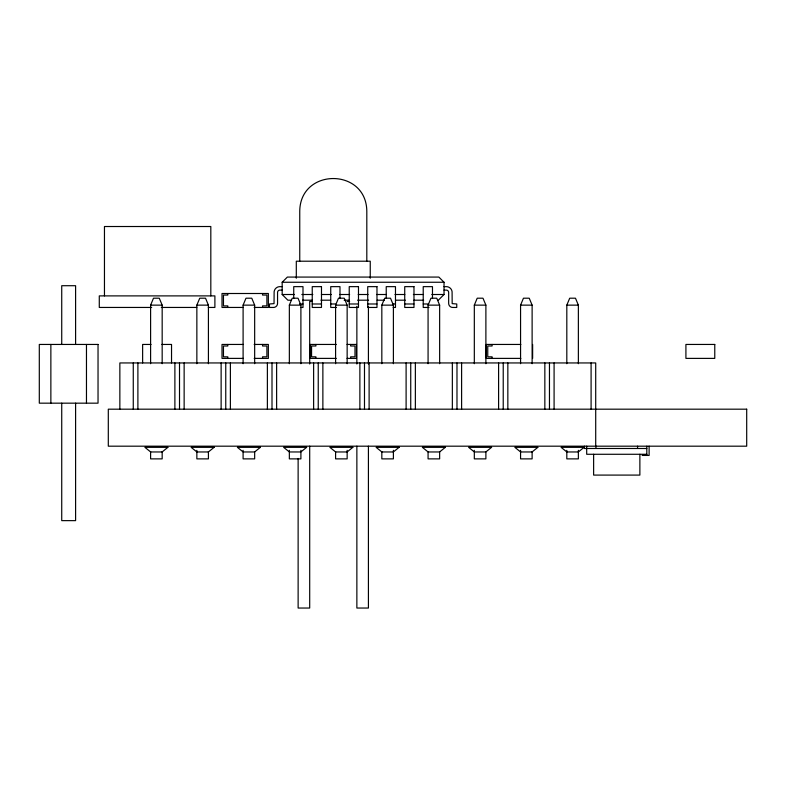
<?xml version="1.0" encoding="UTF-8"?>
<svg xmlns="http://www.w3.org/2000/svg" width="786" height="786" viewBox="0 0 786 786"><rect width="100%" height="100%" fill="white"/><g stroke="black" fill="none" stroke-linecap="round" stroke-linejoin="round"><path stroke-width="1.18" d="M150.607 363.702L150.607 305.135L153.496 298.199L159.283 298.199L162.171 305.135L162.171 363.702M196.854 363.702L196.854 305.135L199.742 298.199L205.529 298.199L208.418 305.135L208.418 363.702M243.1 363.702L243.1 305.135L245.989 298.199L251.766 298.199L254.664 305.135L254.664 363.702M289.346 363.702L289.346 305.135L292.235 298.199L298.012 298.199L300.9 305.135L300.9 363.702M335.593 363.702L335.593 305.135L338.481 298.199L344.258 298.199L347.147 305.135L347.147 363.702M381.829 363.702L381.829 305.135L384.718 298.199L390.504 298.199L393.393 305.135L393.393 363.702M428.075 363.702L428.075 305.135L430.964 298.199L436.751 298.199L439.639 305.135L439.639 363.702M474.322 363.702L474.322 305.135L477.21 298.199L482.987 298.199L485.886 305.135L485.886 363.702M520.568 363.702L520.568 305.135L523.456 298.199L529.233 298.199L532.122 305.135L532.122 363.702M566.814 363.702L566.814 305.135L569.703 298.199L575.48 298.199L578.368 305.135L578.368 363.702M291.537 300.193L287.873 300.193L282.174 294.504L282.174 282.253L287.362 277.075L438.853 277.075L444.031 282.253L444.031 294.504L438.342 300.193M282.174 282.253L444.031 282.253M282.174 286.644L279.109 286.684A5.787 5.787 0 0 0 274.127 291.675L274.039 303.632L269.46 303.986L269.46 307.454L273.508 307.454A4.048 4.048 0 0 0 277.556 303.406L277.556 292.421A2.309 2.309 0 0 1 279.865 290.113L282.174 290.113M444.031 286.644L447.106 286.684A5.787 5.787 0 0 1 452.088 291.675L452.176 303.632L456.754 303.986L456.754 307.454L452.707 307.454A4.048 4.048 0 0 1 448.659 303.406L448.659 292.421A2.309 2.309 0 0 0 446.35 290.113L444.031 290.113M282.174 294.504L294.445 294.504M301.795 294.504L312.838 294.504M321.415 294.504L331.23 294.504M339.807 294.504L349.623 294.504M358.2 294.504L368.015 294.504M376.592 294.504L386.407 294.504M394.985 294.504L404.8 294.504M413.377 294.504L423.192 294.504M431.769 294.504L444.031 294.504M302.551 300.193L312.337 300.193M320.904 300.193L330.69 300.193M344.14 300.193L349.043 300.193M357.601 300.193L368.614 300.193M377.172 300.193L384.511 300.193M395.525 300.193L405.311 300.193M413.878 300.193L423.664 300.193M312.091 301.47L309.694 301.47L309.694 364.006M347.245 301.47L349.642 301.47M299.525 303.986L302.993 303.986M312.239 303.986L321.484 303.986M330.739 303.986L335.357 303.986M349.23 303.986L358.485 303.986M367.73 303.986L376.975 303.986M393.167 303.986L395.476 303.986M404.731 303.986L413.976 303.986M423.222 303.986L427.849 303.986M150.607 305.135L162.171 305.135M196.854 305.135L208.418 305.135M243.1 305.135L254.664 305.135M289.346 305.135L300.9 305.135M335.593 305.135L347.147 305.135M381.829 305.135L393.393 305.135M428.075 305.135L439.639 305.135M474.322 305.135L485.886 305.135M520.568 305.135L532.122 305.135M566.814 305.135L578.368 305.135M151.659 307.444L99.282 307.444L99.282 295.89L214.892 295.89L214.892 307.444L208.3 307.444M161.307 307.444L196.765 307.444M243.385 307.444L222.016 307.444L222.016 293.502L268.35 293.502L268.35 307.444L254.163 307.444M300.674 307.454L302.993 307.454L302.993 286.644L293.738 286.644L293.738 298.523M336.516 307.454L330.739 307.454L330.739 286.644L339.984 286.644L339.984 298.523M393.167 307.454L395.476 307.454L395.476 286.644L386.231 286.644L386.231 298.523M429.009 307.454L423.222 307.454L423.222 286.644L432.477 286.644L432.477 298.523M151.059 344.445L142.63 344.445L142.63 362.945M161.906 344.445L171.535 344.445L171.535 362.945M243.385 344.445L222.016 344.445L222.016 358.387L243.385 358.387M254.163 344.445L268.35 344.445L268.35 358.387L254.163 358.387M336.29 344.445L310.106 344.445L310.106 358.387L336.27 358.387M347.058 344.445L356.441 344.445L356.441 358.387L347.058 358.387M520.853 344.445L486.298 344.445L486.298 358.387L520.853 358.387M646.809 448.492L584.371 448.492L584.371 446.183M646.809 454.279L586.69 454.279L586.69 446.183M642.182 455.428L649.118 455.428L649.118 446.183M646.809 446.183L646.809 455.428M639.873 454.279L639.873 475.088L593.627 475.088L593.627 454.279M637.554 446.183L637.554 448.492M595.935 446.183L595.935 448.492M595.709 446.183L595.709 362.945L119.855 362.945L119.855 409.182M591.092 362.945L591.092 409.182M578.368 450.339L578.368 458.877L566.814 458.877L566.814 450.339M554.091 362.945L554.091 409.182M549.463 362.945L549.463 409.182M544.845 362.945L544.845 409.182M532.633 344.445L532.633 358.387M532.122 451.557L532.122 458.877L520.568 458.877L520.568 450.339M507.844 362.945L507.844 409.182M503.227 362.945L503.227 409.182M498.599 362.945L498.599 409.182M492.095 344.445L492.095 345.997L487.752 345.997L487.752 356.834L492.095 356.834L492.095 358.387M485.886 451.557L485.886 458.877L474.322 458.877L474.322 450.339M461.608 362.945L461.608 409.182M456.98 362.945L456.98 409.182M452.353 362.945L452.353 409.182M439.639 451.557L439.639 458.877L428.075 458.877L428.075 451.557M415.362 362.945L415.362 409.182M410.734 362.945L410.734 409.182M406.107 362.945L406.107 409.182M393.393 450.339L393.393 458.877L381.829 458.877L381.829 451.557M370.245 278.244L370.245 261.207L296.302 261.207L296.302 278.244M369.115 362.945L369.115 409.182M368.418 306.393L368.418 364.026M368.418 446.183L368.418 608.04L356.864 608.04L356.864 446.163M366.807 261.207L366.807 211.493C366.669 167.565 299.888 167.565 299.751 211.493L299.751 261.207M364.488 362.945L364.488 409.182M359.87 362.945L359.87 409.182M356.864 306.373L356.864 364.006M350.654 344.445L350.654 345.997L354.997 345.997L354.997 356.834L350.654 356.834L350.654 358.387M347.147 450.339L347.147 458.877L335.593 458.877L335.593 451.557M322.869 362.945L322.869 409.182M318.242 362.945L318.242 409.182M315.903 344.445L315.903 345.997L311.561 345.997L311.561 356.834L315.903 356.834L315.903 358.387M313.624 362.945L313.624 409.182M309.694 446.163L309.694 608.04L298.13 608.04L298.13 458.444M300.9 450.339L300.9 458.877L289.346 458.877L289.346 450.339M276.623 362.945L276.623 409.182M272.005 362.945L272.005 409.182M267.378 362.945L267.378 409.182M262.553 293.502L262.553 295.055L266.896 295.055L266.896 305.901L262.553 305.901L262.553 307.444M262.553 344.445L262.553 345.997L266.896 345.997L266.896 356.834L262.553 356.834L262.553 358.387M254.664 451.557L254.664 458.877L243.1 458.877L243.1 450.339M230.386 362.945L230.386 409.182M227.802 293.502L227.802 295.055L223.46 295.055L223.46 305.901L227.802 305.901L227.802 307.444M227.802 344.445L227.802 345.997L223.46 345.997L223.46 356.834L227.802 356.834L227.802 358.387M225.759 362.945L225.759 409.182M221.131 362.945L221.131 409.182M210.815 295.89L210.815 226.515L104.459 226.515L104.459 295.89M208.418 451.557L208.418 458.877L196.854 458.877L196.854 450.339M184.14 362.945L184.14 409.182M179.513 362.945L179.513 409.182M174.885 362.945L174.885 409.182M162.171 451.557L162.171 458.877L150.607 458.877L150.607 451.557M137.894 362.945L137.894 409.182M133.266 362.945L133.266 409.182M86.47 344.445L86.47 403.169M75.603 344.445L75.603 285.711L61.73 285.711L61.73 344.445M75.603 403.169L75.603 520.637L61.73 520.637L61.73 403.169M50.864 344.445L50.864 403.169M167.87 447.332L162.132 451.96L150.647 451.96L144.909 447.332L167.87 447.332M214.116 447.332L208.378 451.96L196.893 451.96L191.155 447.332L214.116 447.332M260.363 447.332L254.625 451.96L243.139 451.96L237.401 447.332L260.363 447.332M306.609 447.332L300.861 451.96L289.386 451.96L283.638 447.332L306.609 447.332M352.845 447.332L347.107 451.96L335.632 451.96L329.884 447.332L352.845 447.332M399.091 447.332L393.354 451.96L381.868 451.96L376.13 447.332L399.091 447.332M445.338 447.332L439.6 451.96L428.115 451.96L422.377 447.332L445.338 447.332M491.584 447.332L485.846 451.96L474.361 451.96L468.623 447.332L491.584 447.332M537.83 447.332L532.083 451.96L520.607 451.96L514.859 447.332L537.83 447.332M584.067 447.332L578.329 451.96L566.853 451.96L561.106 447.332L584.067 447.332M321.484 286.644L312.239 286.644L312.239 307.454L321.484 307.454L321.484 286.644M358.485 286.644L349.23 286.644L349.23 307.454L358.485 307.454L358.485 286.644M376.975 286.644L367.73 286.644L367.73 307.454L376.975 307.454L376.975 286.644M413.976 286.644L404.731 286.644L404.731 307.454L413.976 307.454L413.976 286.644M98.034 344.445L39.3 344.445L39.3 403.169L98.034 403.169L98.034 344.445M714.769 344.445L685.913 344.445L685.913 358.387L714.769 358.387L714.769 344.445M746.7 409.182L108.301 409.182L108.301 446.183L746.7 446.183L746.7 409.182"/></g></svg>
